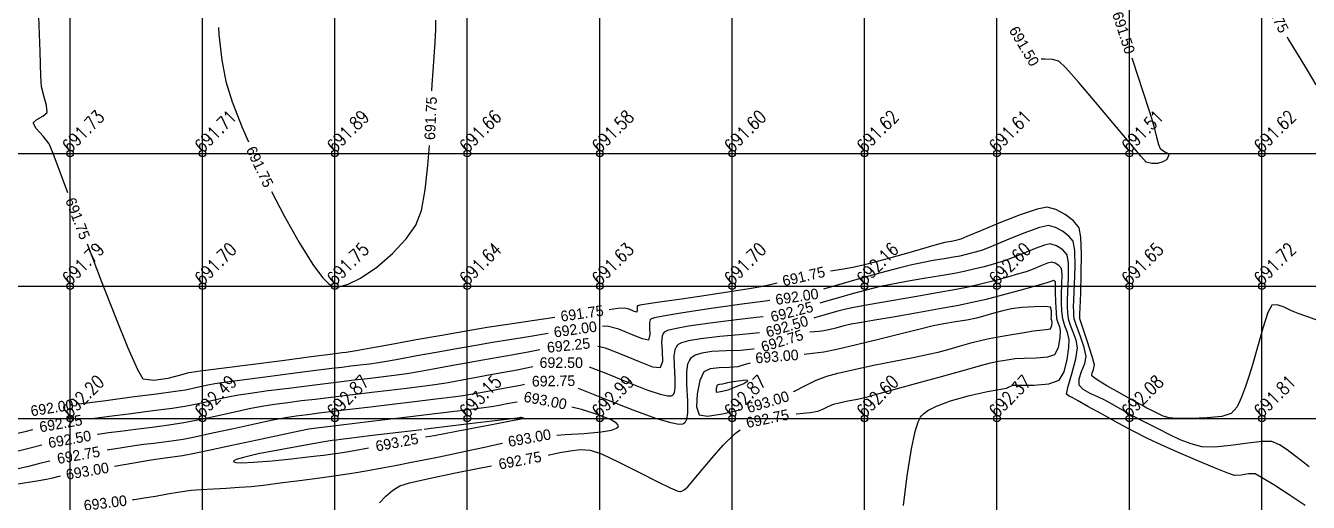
# Model space of a CAD drawing. Header units: millimetres. Extents: x 708400 to 708940, y 1331410 to 1331890.
# Drawn here: x 708603.32 to 708651.76, y 1331561.84 to 1331579.83 of the extents above; entities that cross this region are included whole.
import ezdxf

# ---------------------------------------------------------------- set-up
doc = ezdxf.new("R2010")
doc.units = ezdxf.units.MM
doc.header["$PDMODE"] = 32
doc.header["$PDSIZE"] = 0.25
for name, color, linetype in [('BLOCK LEVELS', 251, 'Continuous'), ('CONT-MJR', 210, 'Continuous'), ('CONT-MNR', 90, 'Continuous'), ('grid', 4, 'Continuous')]:
    doc.layers.add(name, color=color, linetype=linetype)
doc.styles.add('RS', font='romans.shx', dxfattribs={"height": 5})

msp = doc.modelspace()

# ---------------------------------------------------------------- linework, layer by layer
at = {"layer": 'BLOCK LEVELS', "color": 251}
for p in [(708605, 1331575, 691.731), (708610, 1331575, 691.706), (708615, 1331575, 691.888), (708620, 1331575, 691.659), (708625, 1331575, 691.578), (708630, 1331575, 691.597), (708635, 1331575, 691.618), (708640, 1331575, 691.608), (708645, 1331575, 691.512), (708650, 1331575, 691.624), (708605, 1331570, 691.791), (708610, 1331570, 691.699), (708615, 1331570, 691.749), (708620, 1331570, 691.638), (708625, 1331570, 691.627), (708630, 1331570, 691.704), (708635, 1331570, 692.159), (708640, 1331570, 692.6), (708645, 1331570, 691.646), (708650, 1331570, 691.722), (708605, 1331565, 692.198), (708610, 1331565, 692.493), (708615, 1331565, 692.873), (708620, 1331565, 693.154), (708625, 1331565, 692.988), (708630, 1331565, 692.87), (708635, 1331565, 692.597), (708640, 1331565, 692.369), (708645, 1331565, 692.084), (708650, 1331565, 691.809)]:
    msp.add_point(p, dxfattribs=at)
at = {"layer": 'CONT-MJR', "flags": 128}
for points, elevation in [([(708645.09, 1331578.609), (708645.125, 1331578.501), (708645.492, 1331577.38), (708645.756, 1331576.577), (708645.874, 1331576.212), (708645.948, 1331575.931), (708646.026, 1331575.615), (708646.1, 1331575.342), (708646.16, 1331575.19), (708646.345, 1331575.071), (708646.488, 1331574.99), (708646.463, 1331574.878), (708646.403, 1331574.769), (708646.26, 1331574.69), (708646.059, 1331574.626), (708645.848, 1331574.625), (708645.64, 1331574.68), (708645.438, 1331574.901), (708644.986, 1331575.435), (708644.381, 1331576.157), (708643.718, 1331576.947), (708643.093, 1331577.68), (708642.602, 1331578.236), (708642.34, 1331578.491), (708642.099, 1331578.554), (708641.811, 1331578.562), (708641.665, 1331578.569)], 691.5), ([(708651.785, 1331563.183), (708651.495, 1331563.407), (708651.234, 1331563.61), (708650.955, 1331563.825), (708650.667, 1331564.012), (708650.38, 1331564.132), (708650.02, 1331564.139), (708649.469, 1331564.075), (708648.833, 1331563.989), (708648.219, 1331563.927), (708647.736, 1331563.938), (708647.337, 1331564.041), (708646.92, 1331564.204), (708646.506, 1331564.4), (708646.114, 1331564.6), (708645.764, 1331564.776), (708645.412, 1331564.954), (708645.027, 1331565.159), (708644.649, 1331565.368), (708644.319, 1331565.553), (708644.077, 1331565.69), (708643.811, 1331565.817), (708643.517, 1331565.947), (708643.259, 1331566.093), (708643.104, 1331566.266), (708643.101, 1331566.496), (708643.198, 1331566.777), (708643.314, 1331567.073), (708643.365, 1331567.345), (708643.293, 1331567.688), (708643.145, 1331568.129), (708642.995, 1331568.532), (708642.916, 1331568.763), (708642.901, 1331568.905), (708642.898, 1331569.056), (708642.896, 1331569.2), (708642.907, 1331569.486), (708642.93, 1331570.059), (708642.947, 1331570.738), (708642.936, 1331571.342), (708642.879, 1331571.69), (708642.715, 1331571.89), (708642.475, 1331572.074), (708642.205, 1331572.216), (708641.952, 1331572.286), (708641.601, 1331572.21), (708641.018, 1331571.999), (708640.362, 1331571.732), (708639.79, 1331571.493), (708639.459, 1331571.361), (708639.179, 1331571.278), (708638.883, 1331571.2), (708638.599, 1331571.133), (708638.36, 1331571.088), (708638.004, 1331571.029), (708637.585, 1331570.96), (708637.159, 1331570.884), (708636.782, 1331570.807), (708636.328, 1331570.691), (708635.62, 1331570.497), (708634.802, 1331570.268), (708634.015, 1331570.045), (708633.449, 1331569.883)], 692), ([(708636.468, 1331561.714), (708636.615, 1331562.837), (708636.771, 1331563.854), (708636.91, 1331564.514), (708637.027, 1331564.88), (708637.111, 1331565.05), (708637.156, 1331565.109), (708637.223, 1331565.175), (708637.392, 1331565.301), (708637.718, 1331565.474), (708638.245, 1331565.673), (708638.965, 1331565.873), (708639.641, 1331566.018), (708640.148, 1331566.11), (708640.365, 1331566.149), (708640.486, 1331566.211), (708640.608, 1331566.267), (708640.865, 1331566.265), (708641.39, 1331566.264), (708641.961, 1331566.308), (708642.352, 1331566.446), (708642.539, 1331566.765), (708642.655, 1331567.227), (708642.713, 1331567.684), (708642.725, 1331567.99), (708642.668, 1331568.243), (708642.562, 1331568.506), (708642.481, 1331568.762), (708642.452, 1331569.049), (708642.443, 1331569.382), (708642.438, 1331569.7), (708642.445, 1331570.058), (708642.456, 1331570.437), (708642.431, 1331570.67), (708642.338, 1331570.773), (708642.203, 1331570.859), (708642.07, 1331570.902), (708641.911, 1331570.865), (708641.655, 1331570.763), (708641.363, 1331570.641), (708641.099, 1331570.542), (708640.819, 1331570.459), (708640.394, 1331570.339), (708639.89, 1331570.203), (708639.373, 1331570.07), (708638.912, 1331569.961), (708638.455, 1331569.871), (708637.746, 1331569.742), (708636.896, 1331569.592), (708636.014, 1331569.439), (708635.212, 1331569.3), (708634.601, 1331569.192), (708634.29, 1331569.134), (708633.988, 1331569.056), (708633.673, 1331568.966), (708633.373, 1331568.879), (708633.116, 1331568.799), (708633.09, 1331568.791)], 692.5), ([(708631.423, 1331569.457), (708631.347, 1331569.447), (708630.278, 1331569.301), (708629.124, 1331569.138), (708628.061, 1331568.98), (708627.397, 1331568.87), (708627.068, 1331568.804), (708626.951, 1331568.77), (708626.927, 1331568.756), (708626.904, 1331568.722), (708626.878, 1331568.627), (708626.876, 1331568.44), (708626.891, 1331568.175), (708626.841, 1331567.964), (708626.612, 1331568.004), (708626.199, 1331568.176), (708625.718, 1331568.372), (708625.285, 1331568.484), (708625.106, 1331568.48)], 692), ([(708632.312, 1331566.016), (708632.354, 1331566.036), (708632.767, 1331566.248), (708633.177, 1331566.446), (708633.578, 1331566.605), (708633.99, 1331566.717), (708634.606, 1331566.856), (708635.342, 1331567.011), (708636.113, 1331567.167), (708636.834, 1331567.311), (708637.419, 1331567.43), (708637.784, 1331567.509), (708638.197, 1331567.619), (708638.628, 1331567.745), (708639.06, 1331567.868), (708639.473, 1331567.972), (708639.541, 1331567.987), (708639.701, 1331568.019), (708639.986, 1331568.073), (708640.416, 1331568.148), (708640.952, 1331568.238), (708641.385, 1331568.307), (708641.606, 1331568.341), (708641.849, 1331568.357), (708642.025, 1331568.384), (708642.069, 1331568.516), (708642.085, 1331568.635), (708642.066, 1331568.697), (708642.045, 1331568.76), (708642.055, 1331568.867), (708642.062, 1331569.06), (708642.025, 1331569.199), (708641.823, 1331569.227), (708641.417, 1331569.218), (708640.945, 1331569.186), (708640.548, 1331569.141), (708640.223, 1331569.072), (708639.886, 1331568.976), (708639.548, 1331568.874), (708639.225, 1331568.789), (708638.865, 1331568.719), (708638.44, 1331568.648), (708637.997, 1331568.573), (708637.585, 1331568.496), (708637.148, 1331568.393), (708636.432, 1331568.216), (708635.571, 1331568.001), (708634.699, 1331567.787), (708633.951, 1331567.609), (708633.459, 1331567.506), (708633.033, 1331567.451), (708632.723, 1331567.424)], 693), ([(708623.057, 1331568.212), (708622.314, 1331568.091), (708621.592, 1331567.971), (708620.955, 1331567.866), (708620.316, 1331567.76), (708619.589, 1331567.632), (708618.83, 1331567.495), (708618.098, 1331567.362), (708617.451, 1331567.244), (708616.947, 1331567.153), (708616.644, 1331567.102), (708616.307, 1331567.056), (708615.953, 1331567.014), (708615.598, 1331566.974), (708615.261, 1331566.933), (708614.879, 1331566.885), (708614.185, 1331566.797), (708613.305, 1331566.685), (708612.368, 1331566.565), (708611.499, 1331566.452), (708610.824, 1331566.363), (708610.472, 1331566.312), (708610.2, 1331566.259), (708609.916, 1331566.196), (708609.631, 1331566.132), (708609.36, 1331566.078), (708608.986, 1331566.025), (708608.263, 1331565.927), (708607.334, 1331565.805), (708606.346, 1331565.675), (708605.444, 1331565.558), (708605.343, 1331565.544)], 692), ([(708631.029, 1331568.236), (708630.91, 1331568.219), (708630.262, 1331568.16), (708629.529, 1331568.096), (708628.822, 1331568.015), (708628.349, 1331567.931), (708628.086, 1331567.853), (708627.968, 1331567.792), (708627.928, 1331567.759), (708627.893, 1331567.714), (708627.841, 1331567.596), (708627.804, 1331567.368), (708627.805, 1331567.001), (708627.837, 1331566.516), (708627.84, 1331566.173), (708627.806, 1331565.977), (708627.757, 1331565.887), (708627.723, 1331565.858), (708627.684, 1331565.843), (708627.563, 1331565.842), (708627.29, 1331565.904), (708626.791, 1331566.076), (708626.034, 1331566.38), (708625.238, 1331566.706), (708624.613, 1331566.94)], 692.5), ([(708622.479, 1331566.954), (708622.415, 1331566.942), (708621.882, 1331566.83), (708621.376, 1331566.734), (708620.873, 1331566.648), (708620.345, 1331566.551), (708619.809, 1331566.451), (708619.281, 1331566.355), (708618.776, 1331566.273), (708618.298, 1331566.208), (708617.708, 1331566.134), (708617.058, 1331566.057), (708616.397, 1331565.981), (708615.776, 1331565.908), (708615.247, 1331565.844), (708614.764, 1331565.785), (708614.258, 1331565.726), (708613.74, 1331565.664), (708613.224, 1331565.599), (708612.721, 1331565.53), (708612.243, 1331565.455), (708611.767, 1331565.365), (708611.267, 1331565.258), (708610.758, 1331565.143), (708610.251, 1331565.029), (708609.761, 1331564.923), (708609.301, 1331564.836), (708608.726, 1331564.747), (708608.096, 1331564.664), (708607.468, 1331564.588), (708606.899, 1331564.518), (708606.447, 1331564.457), (708606.058, 1331564.397), (708606.035, 1331564.394)], 692.5), ([(708630.676, 1331567.095), (708630.498, 1331567.037), (708630.212, 1331566.958), (708629.886, 1331566.925), (708629.515, 1331566.916), (708629.171, 1331566.879), (708628.929, 1331566.762), (708628.777, 1331566.44), (708628.676, 1331565.94), (708628.657, 1331565.446), (708628.754, 1331565.139), (708629.066, 1331565.097), (708629.642, 1331565.182), (708630.341, 1331565.342), (708630.355, 1331565.346)], 693), ([(708621.881, 1331565.619), (708621.796, 1331565.602), (708621.505, 1331565.551), (708621.201, 1331565.494), (708620.909, 1331565.445), (708620.527, 1331565.396), (708619.729, 1331565.298), (708618.678, 1331565.171), (708617.539, 1331565.033), (708616.475, 1331564.905), (708615.652, 1331564.806), (708615.233, 1331564.755), (708614.935, 1331564.719), (708614.623, 1331564.682), (708614.311, 1331564.642), (708614.015, 1331564.597), (708613.646, 1331564.524), (708612.949, 1331564.378), (708612.06, 1331564.189), (708611.111, 1331563.987), (708610.236, 1331563.8), (708609.569, 1331563.659), (708609.243, 1331563.593), (708608.97, 1331563.553), (708608.684, 1331563.519), (708608.41, 1331563.482), (708608.068, 1331563.426), (708607.408, 1331563.315), (708606.674, 1331563.191)], 693), ([(708623.378, 1331564.372), (708623.692, 1331564.394), (708624.416, 1331564.439), (708625.057, 1331564.496), (708625.446, 1331564.564), (708625.632, 1331564.632), (708625.695, 1331564.689), (708625.705, 1331564.721), (708625.699, 1331564.755), (708625.636, 1331564.829), (708625.429, 1331564.95), (708624.997, 1331565.124), (708624.309, 1331565.34), (708623.949, 1331565.436)], 693), ([(708607.355, 1331561.943), (708607.421, 1331561.951), (708607.794, 1331562.003), (708608.228, 1331562.074), (708608.684, 1331562.154), (708609.14, 1331562.231), (708609.575, 1331562.292), (708609.956, 1331562.325), (708610.41, 1331562.352), (708610.898, 1331562.378), (708611.386, 1331562.406), (708611.837, 1331562.442), (708612.298, 1331562.493), (708612.933, 1331562.57), (708613.668, 1331562.663), (708614.427, 1331562.764), (708615.138, 1331562.864), (708615.726, 1331562.953), (708616.243, 1331563.04), (708616.784, 1331563.137), (708617.336, 1331563.242), (708617.887, 1331563.35), (708618.426, 1331563.457), (708618.941, 1331563.559), (708619.47, 1331563.669), (708620.047, 1331563.793), (708620.649, 1331563.925), (708621.253, 1331564.054), (708621.333, 1331564.07)], 693), ([(708603.939, 1331563.997), (708603.496, 1331563.884), (708602.934, 1331563.739), (708602.37, 1331563.599), (708601.847, 1331563.483), (708601.399, 1331563.396), (708600.891, 1331563.304), (708600.352, 1331563.212), (708599.815, 1331563.128), (708599.31, 1331563.059), (708598.868, 1331563.011), (708598.35, 1331562.984), (708597.785, 1331562.977), (708597.22, 1331562.98), (708596.703, 1331562.983), (708596.28, 1331562.976), (708595.887, 1331562.955), (708595.497, 1331562.928)], 692.5), ([(708604.639, 1331562.829), (708604.577, 1331562.814), (708604.341, 1331562.753), (708604.115, 1331562.7), (708603.748, 1331562.639), (708602.947, 1331562.511), (708601.892, 1331562.343), (708600.759, 1331562.164), (708599.727, 1331562.002), (708598.973, 1331561.884), (708598.675, 1331561.838), (708598.593, 1331561.836), (708598.51, 1331561.836), (708598.255, 1331561.818), (708597.618, 1331561.773), (708596.755, 1331561.712), (708595.82, 1331561.644), (708595.241, 1331561.602)], 693)]:
    msp.add_lwpolyline(points, dxfattribs=dict(at, elevation=elevation))
at = {"layer": 'CONT-MNR', "flags": 128}
for points, elevation in [([(708604.921, 1331573.516), (708604.676, 1331574.164), (708604.356, 1331575.001), (708604.206, 1331575.369), (708603.98, 1331575.66), (708603.721, 1331575.949), (708603.608, 1331576.158), (708603.74, 1331576.29), (708603.976, 1331576.414), (708604.134, 1331576.557), (708604.113, 1331576.812), (708604.003, 1331577.175), (708603.917, 1331577.525), (708603.898, 1331577.924), (708603.865, 1331578.849), (708603.824, 1331580.168), (708603.81, 1331580.659)], 691.75), ([(708618.663, 1331577.366), (708618.675, 1331577.608), (708618.715, 1331578.106), (708618.754, 1331578.656), (708618.786, 1331579.2), (708618.805, 1331579.68), (708618.806, 1331580.036)], 691.75), ([(708610.602, 1331579.754), (708610.617, 1331579.492), (708610.724, 1331578.531), (708610.879, 1331577.715), (708611.118, 1331576.951), (708611.494, 1331575.987), (708611.733, 1331575.441)], 691.75), ([(708650.955, 1331579.407), (708650.999, 1331579.323), (708651.194, 1331578.993), (708651.457, 1331578.565), (708651.753, 1331578.085), (708652.046, 1331577.601)], 691.75), ([(708612.612, 1331573.571), (708613.086, 1331572.651), (708613.65, 1331571.643), (708614.17, 1331570.813), (708614.531, 1331570.328), (708614.757, 1331570.093), (708614.882, 1331570.008), (708614.937, 1331569.988), (708615.016, 1331569.976), (708615.195, 1331569.984), (708615.502, 1331570.069), (708615.963, 1331570.296), (708616.577, 1331570.717), (708617.173, 1331571.233), (708617.688, 1331571.78), (708618.059, 1331572.296), (708618.264, 1331572.852), (708618.412, 1331573.636), (708618.514, 1331574.552), (708618.566, 1331575.301)], 691.75), ([(708652.149, 1331568.687), (708651.707, 1331568.85), (708651.376, 1331568.969), (708651.118, 1331569.07), (708650.84, 1331569.2), (708650.581, 1331569.293), (708650.384, 1331569.286), (708650.232, 1331569.008), (708650.039, 1331568.418), (708649.835, 1331567.697), (708649.649, 1331567.026), (708649.51, 1331566.584), (708649.379, 1331566.213), (708649.24, 1331565.811), (708649.069, 1331565.448), (708648.846, 1331565.195), (708648.491, 1331565.084), (708647.933, 1331565.023), (708647.317, 1331565), (708646.79, 1331565.004), (708646.497, 1331565.022), (708646.273, 1331565.091), (708646.045, 1331565.198), (708645.844, 1331565.3), (708645.658, 1331565.395), (708645.466, 1331565.5), (708645.284, 1331565.603), (708645.046, 1331565.736), (708644.624, 1331565.971), (708644.151, 1331566.241), (708643.826, 1331566.436), (708643.657, 1331566.546), (708643.597, 1331566.595), (708643.585, 1331566.61), (708643.578, 1331566.642), (708643.589, 1331566.718), (708643.64, 1331566.851), (708643.685, 1331567.023), (708643.598, 1331567.344), (708643.41, 1331567.929), (708643.222, 1331568.496), (708643.134, 1331568.764), (708643.128, 1331568.856), (708643.125, 1331568.95), (708643.137, 1331569.178), (708643.161, 1331569.73), (708643.185, 1331570.458), (708643.193, 1331571.211), (708643.17, 1331571.842), (708643.103, 1331572.2), (708642.89, 1331572.461), (708642.576, 1331572.702), (708642.223, 1331572.887), (708641.893, 1331572.978), (708641.516, 1331572.904), (708640.88, 1331572.687), (708640.13, 1331572.395), (708639.41, 1331572.098), (708638.865, 1331571.867), (708638.639, 1331571.771), (708638.541, 1331571.743), (708638.442, 1331571.719), (708638.269, 1331571.689), (708638.027, 1331571.644), (708637.798, 1331571.581), (708637.311, 1331571.441), (708636.674, 1331571.259), (708635.995, 1331571.067), (708635.384, 1331570.899), (708634.948, 1331570.788), (708634.552, 1331570.706), (708634.13, 1331570.63), (708633.718, 1331570.561)], 691.75), ([(708623.309, 1331568.82), (708622.451, 1331568.694), (708621.531, 1331568.555), (708620.745, 1331568.432), (708619.957, 1331568.301), (708619.033, 1331568.14), (708618.064, 1331567.968), (708617.142, 1331567.801), (708616.359, 1331567.658), (708615.807, 1331567.557), (708615.577, 1331567.516), (708615.423, 1331567.496), (708615.268, 1331567.478), (708614.927, 1331567.434), (708614.109, 1331567.328), (708613.006, 1331567.185), (708611.81, 1331567.03), (708610.713, 1331566.888), (708609.908, 1331566.784), (708609.586, 1331566.741), (708609.488, 1331566.721), (708609.389, 1331566.7), (708609.168, 1331566.635), (708608.693, 1331566.514), (708608.16, 1331566.432), (708607.765, 1331566.484), (708607.557, 1331566.834), (708607.194, 1331567.657), (708606.722, 1331568.819), (708606.188, 1331570.185), (708605.652, 1331571.583)], 691.75), ([(708651.642, 1331561.714), (708651.04, 1331562.116), (708650.459, 1331562.494), (708649.995, 1331562.781), (708649.745, 1331562.91), (708649.498, 1331562.912), (708649.227, 1331562.864), (708648.974, 1331562.854), (708648.712, 1331562.941), (708648.218, 1331563.137), (708647.579, 1331563.405), (708646.884, 1331563.706), (708646.223, 1331564.001), (708645.685, 1331564.252), (708645.17, 1331564.512), (708644.572, 1331564.83), (708643.967, 1331565.162), (708643.431, 1331565.46), (708643.04, 1331565.68), (708642.87, 1331565.777), (708642.731, 1331565.843), (708642.623, 1331565.923), (708642.681, 1331566.171), (708642.83, 1331566.688), (708642.981, 1331567.258), (708643.045, 1331567.668), (708642.991, 1331567.954), (708642.881, 1331568.265), (708642.767, 1331568.551), (708642.699, 1331568.762), (708642.675, 1331568.986), (708642.669, 1331569.223), (708642.667, 1331569.45), (708642.677, 1331569.785), (708642.697, 1331570.326), (708642.698, 1331570.862), (708642.655, 1331571.18), (708642.49, 1331571.364), (708642.249, 1331571.517), (708642.011, 1331571.594), (708641.794, 1331571.55), (708641.444, 1331571.42), (708641.029, 1331571.248), (708640.618, 1331571.077), (708640.279, 1331570.951), (708639.911, 1331570.841), (708639.521, 1331570.733), (708639.13, 1331570.634), (708638.756, 1331570.547), (708638.401, 1331570.479), (708637.869, 1331570.387), (708637.237, 1331570.281), (708636.585, 1331570.17), (708635.992, 1331570.063), (708635.536, 1331569.971), (708635.059, 1331569.852), (708634.532, 1331569.708), (708634.014, 1331569.559), (708633.564, 1331569.427), (708633.308, 1331569.352)], 692.25), ([(708631.701, 1331570.11), (708631.438, 1331570.045), (708631.08, 1331569.966), (708630.642, 1331569.892), (708629.91, 1331569.78), (708629.016, 1331569.647), (708628.089, 1331569.511), (708627.261, 1331569.389), (708626.758, 1331569.313), (708626.518, 1331569.274), (708626.438, 1331569.259), (708626.426, 1331569.255), (708626.419, 1331569.241), (708626.413, 1331569.193), (708626.413, 1331569.1), (708626.401, 1331569.017), (708626.3, 1331569.047), (708626.115, 1331569.123), (708625.934, 1331569.173), (708625.684, 1331569.15), (708625.356, 1331569.107)], 691.75), ([(708632.421, 1331565.174), (708632.947, 1331565.234), (708633.233, 1331565.277), (708633.43, 1331565.359), (708633.631, 1331565.461), (708633.827, 1331565.546), (708634.046, 1331565.6), (708634.371, 1331565.666), (708634.73, 1331565.738), (708635.055, 1331565.809), (708635.419, 1331565.907), (708636.103, 1331566.095), (708636.975, 1331566.336), (708637.906, 1331566.594), (708638.767, 1331566.832), (708639.428, 1331567.013), (708639.758, 1331567.1), (708640.063, 1331567.161), (708640.383, 1331567.216), (708640.69, 1331567.261), (708641.022, 1331567.28), (708641.482, 1331567.295), (708641.921, 1331567.331), (708642.188, 1331567.415), (708642.324, 1331567.685), (708642.39, 1331568.051), (708642.405, 1331568.313), (708642.372, 1331568.46), (708642.31, 1331568.613), (708642.263, 1331568.761), (708642.244, 1331569.001), (708642.227, 1331569.394), (708642.214, 1331569.767), (708642.208, 1331569.95), (708642.208, 1331570.068), (708642.207, 1331570.16), (708642.129, 1331570.21), (708642.038, 1331570.177), (708641.919, 1331570.132), (708641.754, 1331570.085), (708641.359, 1331569.974), (708640.812, 1331569.823), (708640.195, 1331569.656), (708639.587, 1331569.499), (708639.069, 1331569.375), (708638.551, 1331569.271), (708637.829, 1331569.138), (708636.997, 1331568.991), (708636.153, 1331568.845), (708635.391, 1331568.714), (708634.808, 1331568.614), (708634.5, 1331568.557), (708634.223, 1331568.494), (708633.919, 1331568.417), (708633.646, 1331568.349), (708633.462, 1331568.308), (708633.291, 1331568.29), (708633.11, 1331568.279), (708632.94, 1331568.258)], 692.75), ([(708631.167, 1331568.844), (708630.904, 1331568.812), (708630.063, 1331568.713), (708629.17, 1331568.601), (708628.351, 1331568.484), (708627.831, 1331568.39), (708627.562, 1331568.322), (708627.456, 1331568.279), (708627.427, 1331568.258), (708627.397, 1331568.216), (708627.356, 1331568.106), (708627.336, 1331567.887), (708627.352, 1331567.547), (708627.366, 1331567.148), (708627.282, 1331566.911), (708627.002, 1331566.941), (708626.496, 1331567.139), (708625.866, 1331567.41), (708625.212, 1331567.661), (708624.932, 1331567.726)], 692.25), ([(708622.734, 1331567.593), (708622.356, 1331567.522), (708621.738, 1331567.402), (708621.166, 1331567.3), (708620.589, 1331567.203), (708619.961, 1331567.09), (708619.32, 1331566.972), (708618.705, 1331566.859), (708618.155, 1331566.76), (708617.71, 1331566.687), (708617.236, 1331566.622), (708616.737, 1331566.561), (708616.229, 1331566.503), (708615.729, 1331566.446), (708615.254, 1331566.389), (708614.744, 1331566.326), (708614.046, 1331566.239), (708613.258, 1331566.141), (708612.48, 1331566.041), (708611.814, 1331565.952), (708611.358, 1331565.884), (708610.964, 1331565.808), (708610.553, 1331565.718), (708610.135, 1331565.623), (708609.724, 1331565.533), (708609.33, 1331565.457), (708608.85, 1331565.385), (708608.13, 1331565.288), (708607.301, 1331565.181), (708606.493, 1331565.078), (708605.838, 1331564.994), (708605.738, 1331564.981)], 692.25), ([(708630.83, 1331567.632), (708630.787, 1331567.621), (708630.32, 1331567.566), (708629.78, 1331567.551), (708629.239, 1331567.527), (708628.851, 1331567.47), (708628.61, 1331567.388), (708628.481, 1331567.309), (708628.429, 1331567.261), (708628.384, 1331567.203), (708628.32, 1331567.055), (708628.274, 1331566.762), (708628.277, 1331566.288), (708628.315, 1331565.659), (708628.317, 1331565.214), (708628.271, 1331564.959), (708628.208, 1331564.843), (708628.163, 1331564.805), (708628.12, 1331564.787), (708627.987, 1331564.781), (708627.682, 1331564.835), (708627.122, 1331565.002), (708626.261, 1331565.315), (708625.332, 1331565.681), (708624.455, 1331566.032), (708624.193, 1331566.131)], 692.75), ([(708622.157, 1331566.28), (708622.013, 1331566.251), (708621.586, 1331566.168), (708621.161, 1331566.095), (708620.715, 1331566.012), (708620.268, 1331565.93), (708619.843, 1331565.859), (708619.451, 1331565.807), (708618.807, 1331565.727), (708618.009, 1331565.631), (708617.156, 1331565.529), (708616.344, 1331565.432), (708615.673, 1331565.352), (708615.24, 1331565.3), (708614.831, 1331565.25), (708614.401, 1331565.199), (708613.965, 1331565.146), (708613.536, 1331565.089), (708613.129, 1331565.026), (708612.657, 1331564.934), (708611.966, 1331564.788), (708611.17, 1331564.615), (708610.38, 1331564.444), (708609.71, 1331564.301), (708609.272, 1331564.214), (708608.917, 1331564.16), (708608.542, 1331564.111), (708608.16, 1331564.065), (708607.785, 1331564.019), (708607.429, 1331563.97), (708606.967, 1331563.897), (708606.403, 1331563.804)], 692.75), ([(708618.425, 1331564.305), (708618.747, 1331564.366), (708619.913, 1331564.587), (708620.923, 1331564.778), (708621.635, 1331564.914), (708621.907, 1331564.965), (708621.967, 1331564.978), (708622.027, 1331564.99), (708622.089, 1331564.997), (708622.142, 1331565.006), (708622.09, 1331565.025), (708622.037, 1331565.041), (708622.006, 1331565.036), (708622.003, 1331565.036), (708621.987, 1331565.033), (708621.976, 1331565.031), (708621.689, 1331564.996), (708620.935, 1331564.904), (708619.866, 1331564.774), (708618.638, 1331564.625), (708618.371, 1331564.593)], 693.25), ([(708603.576, 1331564.574), (708603.297, 1331564.505), (708602.551, 1331564.319), (708601.79, 1331564.13), (708601.137, 1331563.971), (708600.713, 1331563.875), (708600.289, 1331563.793), (708599.842, 1331563.713), (708599.393, 1331563.646), (708598.965, 1331563.598), (708598.511, 1331563.579), (708597.793, 1331563.566), (708596.956, 1331563.559), (708596.142, 1331563.555), (708595.645, 1331563.552)], 692.25), ([(708618.277, 1331564.581), (708617.405, 1331564.475), (708616.322, 1331564.344), (708615.544, 1331564.249), (708615.226, 1331564.21), (708615.063, 1331564.191), (708614.901, 1331564.168), (708614.589, 1331564.117), (708613.885, 1331563.998), (708612.992, 1331563.838), (708612.108, 1331563.665), (708611.544, 1331563.534), (708611.271, 1331563.45), (708611.185, 1331563.404), (708611.176, 1331563.384), (708611.187, 1331563.368), (708611.261, 1331563.345), (708611.481, 1331563.333), (708611.93, 1331563.35), (708612.636, 1331563.408), (708613.366, 1331563.484), (708613.976, 1331563.554), (708614.319, 1331563.593), (708614.573, 1331563.621), (708614.839, 1331563.654), (708615.105, 1331563.691), (708615.357, 1331563.729), (708615.73, 1331563.797), (708616.263, 1331563.897)], 693.25), ([(708623.071, 1331563.623), (708623.102, 1331563.63), (708623.492, 1331563.714), (708623.889, 1331563.787), (708624.275, 1331563.828), (708624.634, 1331563.812), (708625.068, 1331563.664), (708625.722, 1331563.359), (708626.471, 1331562.981), (708627.192, 1331562.613), (708627.666, 1331562.383), (708627.919, 1331562.275), (708628.025, 1331562.244), (708628.055, 1331562.243), (708628.101, 1331562.256), (708628.191, 1331562.306), (708628.324, 1331562.427), (708628.497, 1331562.636), (708628.702, 1331562.881), (708628.905, 1331563.117), (708629.241, 1331563.52), (708629.66, 1331563.992), (708630.112, 1331564.435), (708630.299, 1331564.571)], 692.75), ([(708604.239, 1331563.403), (708604.222, 1331563.398), (708603.802, 1331563.29), (708603.382, 1331563.183), (708602.981, 1331563.092), (708602.52, 1331563.009), (708601.756, 1331562.881), (708600.843, 1331562.733), (708599.938, 1331562.591), (708599.195, 1331562.479), (708598.772, 1331562.424), (708598.437, 1331562.409), (708598.084, 1331562.409), (708597.731, 1331562.412), (708597.395, 1331562.406), (708597.066, 1331562.387), (708596.56, 1331562.352), (708595.956, 1331562.309), (708595.419, 1331562.268)], 692.75), ([(708616.687, 1331561.822), (708616.919, 1331562.072), (708617.185, 1331562.292), (708617.452, 1331562.46), (708617.821, 1331562.572), (708618.545, 1331562.738), (708619.488, 1331562.935), (708620.515, 1331563.139), (708620.909, 1331563.215)], 692.75)]:
    msp.add_lwpolyline(points, dxfattribs=dict(at, elevation=elevation))
at = {"layer": 'CONT-MNR', "elevation": 693.25, "flags": 128}
msp.add_lwpolyline([(708630.592, 1331566.426), (708630.58, 1331566.436), (708630.509, 1331566.444), (708630.325, 1331566.43), (708630.036, 1331566.388), (708629.825, 1331566.351), (708629.731, 1331566.324), (708629.636, 1331566.295), (708629.528, 1331566.285), (708629.43, 1331566.264), (708629.397, 1331566.134), (708629.402, 1331566.002), (708629.501, 1331566.004), (708629.681, 1331566.042), (708629.851, 1331566.09), (708630.107, 1331566.181), (708630.438, 1331566.319)], close=True, dxfattribs=at)
at = {"layer": 'grid'}
for p, q in [((708605, 1331410), (708605, 1331890)), ((708610, 1331410), (708610, 1331890)), ((708615, 1331410), (708615, 1331890)), ((708620, 1331410), (708620, 1331890)), ((708625, 1331410), (708625, 1331890)), ((708630, 1331410), (708630, 1331890)), ((708635, 1331410), (708635, 1331890)), ((708640, 1331410), (708640, 1331890)), ((708645, 1331410), (708645, 1331890)), ((708650, 1331410), (708650, 1331890)), ((708400, 1331575), (708845, 1331575)), ((708400, 1331570), (708845, 1331570)), ((708400, 1331565), (708845, 1331565))]:
    msp.add_line(p, q, dxfattribs=at)

# ---------------------------------------------------------------- texts
at = {"layer": 'BLOCK LEVELS', "color": 251, "style": 'RS', "width": 0.8}
for s, p in [('691.73', (708605, 1331575, 691.731)), ('691.66', (708620, 1331575, 691.659)), ('691.58', (708625, 1331575, 691.578)), ('691.71', (708610, 1331575, 691.706)), ('691.89', (708615, 1331575, 691.888)), ('691.60', (708630, 1331575, 691.597)), ('691.62', (708635, 1331575, 691.618)), ('691.61', (708640, 1331575, 691.608)), ('691.51', (708645, 1331575, 691.512)), ('691.62', (708650, 1331575, 691.624)), ('691.79', (708605, 1331570, 691.791)), ('691.70', (708610, 1331570, 691.699)), ('691.75', (708615, 1331570, 691.749)), ('691.64', (708620, 1331570, 691.638)), ('691.63', (708625, 1331570, 691.627)), ('691.70', (708630, 1331570, 691.704)), ('692.16', (708635, 1331570, 692.159)), ('692.60', (708640, 1331570, 692.6)), ('691.65', (708645, 1331570, 691.646)), ('691.72', (708650, 1331570, 691.722)), ('692.20', (708605, 1331565, 692.198)), ('692.49', (708610, 1331565, 692.493)), ('692.87', (708615, 1331565, 692.873)), ('693.15', (708620, 1331565, 693.154)), ('692.99', (708625, 1331565, 692.988)), ('692.87', (708630, 1331565, 692.87)), ('692.60', (708635, 1331565, 692.597)), ('692.37', (708640, 1331565, 692.369)), ('692.08', (708645, 1331565, 692.084)), ('691.81', (708650, 1331565, 691.809))]:
    msp.add_text(s, height=0.5, rotation=45.0066, dxfattribs=at).set_placement(p)
at = {"layer": 'CONT-MJR', "char_height": 0.4, "attachment_point": 5}
for s, insert, rotation in [('{691.50}', (708644.783, 1331579.56, 691.5), 287.9086), ('{691.50}', (708641.026, 1331579.053, 691.5), 300.8652), ('{692.00}', (708632.447, 1331569.6, 692), 8.3419), ('{692.50}', (708632.071, 1331568.475, 692.5), 16.2834), ('{692.00}', (708624.078, 1331568.367, 692), 8.0195), ('{693.00}', (708631.693, 1331567.344, 693), 4.5994), ('{692.50}', (708623.547, 1331567.108, 692.5), 359.8487), ('{693.00}', (708622.944, 1331565.681, 693), 349.3285), ('{693.00}', (708631.35, 1331565.626, 693), 16.7399), ('{692.00}', (708604.319, 1331565.405, 692), 8.9649), ('{692.50}', (708604.983, 1331564.218, 692.5), 10.1355), ('{693.00}', (708622.347, 1331564.267, 693), 10.4591), ('{693.00}', (708605.655, 1331563.017, 693), 9.8067), ('{693.00}', (708606.33, 1331561.812, 693), 7.0677)]:
    msp.add_mtext(s, dxfattribs=dict(at, insert=insert, rotation=rotation))
at = {"layer": 'CONT-MNR', "char_height": 0.4, "attachment_point": 5}
for s, insert, rotation in [('{691.75}', (708650.493, 1331580.331, 691.75), 296.2219), ('{691.75}', (708618.619, 1331576.333, 691.75), 87.3162), ('{691.75}', (708612.162, 1331574.501, 691.75), 295.5114), ('{691.75}', (708605.286, 1331572.549, 691.75), 290.7495), ('{691.75}', (708632.702, 1331570.365, 691.75), 13.1047), ('{692.25}', (708632.256, 1331569.029, 692.25), 14.4657), ('{691.75}', (708624.332, 1331568.968, 691.75), 8.169), ('{692.25}', (708623.823, 1331567.762, 692.25), 5.9169), ('{692.75}', (708631.889, 1331567.932, 692.75), 17.4318), ('{692.75}', (708623.255, 1331566.417, 692.75), 0.8788), ('{692.25}', (708604.651, 1331564.812, 692.25), 9.865), ('{692.75}', (708631.335, 1331564.996, 692.75), 11.6037), ('{693.25}', (708617.344, 1331564.1, 693.25), 10.6774), ('{692.75}', (708605.318, 1331563.619, 692.75), 9.9486), ('{692.75}', (708621.989, 1331563.42, 692.75), 10.6027)]:
    msp.add_mtext(s, dxfattribs=dict(at, insert=insert, rotation=rotation))

doc.saveas('drawing.dxf')
